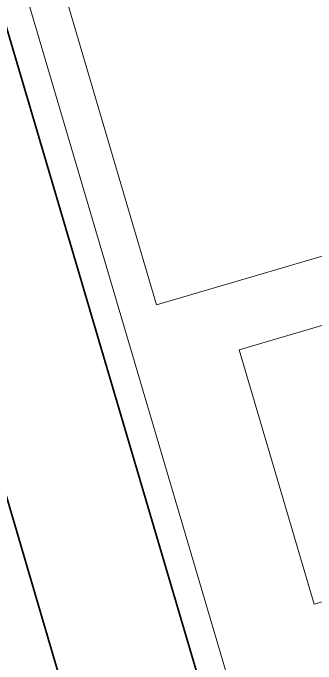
# Model space of a CAD drawing. Header units: millimetres. Extents: x 62878 to 70819, y -67946 to -61850.
# Drawn here: x 64335 to 64380.6, y -66114.8 to -66016.7 of the extents above; entities that cross this region are included whole.
import ezdxf

# ---------------------------------------------------------------- set-up
doc = ezdxf.new("R2010")
doc.units = ezdxf.units.MM
for name, color, linetype, lineweight in [('DUVAR-GAZBETON', 84, 'Continuous', 35), ('GOR-2', 152, 'Continuous', 20), ('TEFRİŞ-yeni', 53, 'Continuous', 9)]:
    doc.layers.add(name, color=color, linetype=linetype, lineweight=lineweight)

msp = doc.modelspace()

# ---------------------------------------------------------------- linework, layer by layer
at = {"layer": 'DUVAR-GAZBETON', "ltscale": 5}
for p, q in [((64161.73, -65434.762), (64376.944, -66164.638)), ((64145.514, -65450.485), (64605.205, -67009.475))]:
    msp.add_line(p, q, dxfattribs=at)
at = {"layer": 'GOR-2'}
msp.add_line((64166.664, -65436.47), (64380.367, -66161.219), dxfattribs=at)
at = {"layer": 'TEFRİŞ-yeni'}
for points in [[(64449.109, -65950.042), (64333.989, -65983.917), (64356.573, -66060.663), (64471.692, -66026.788), (64449.109, -65950.042)], [(64407.362, -66056.142), (64368.989, -66067.434), (64380.281, -66105.807), (64418.654, -66094.515), (64407.362, -66056.142)]]:
    msp.add_lwpolyline(points, dxfattribs=at)

doc.saveas('drawing.dxf')
